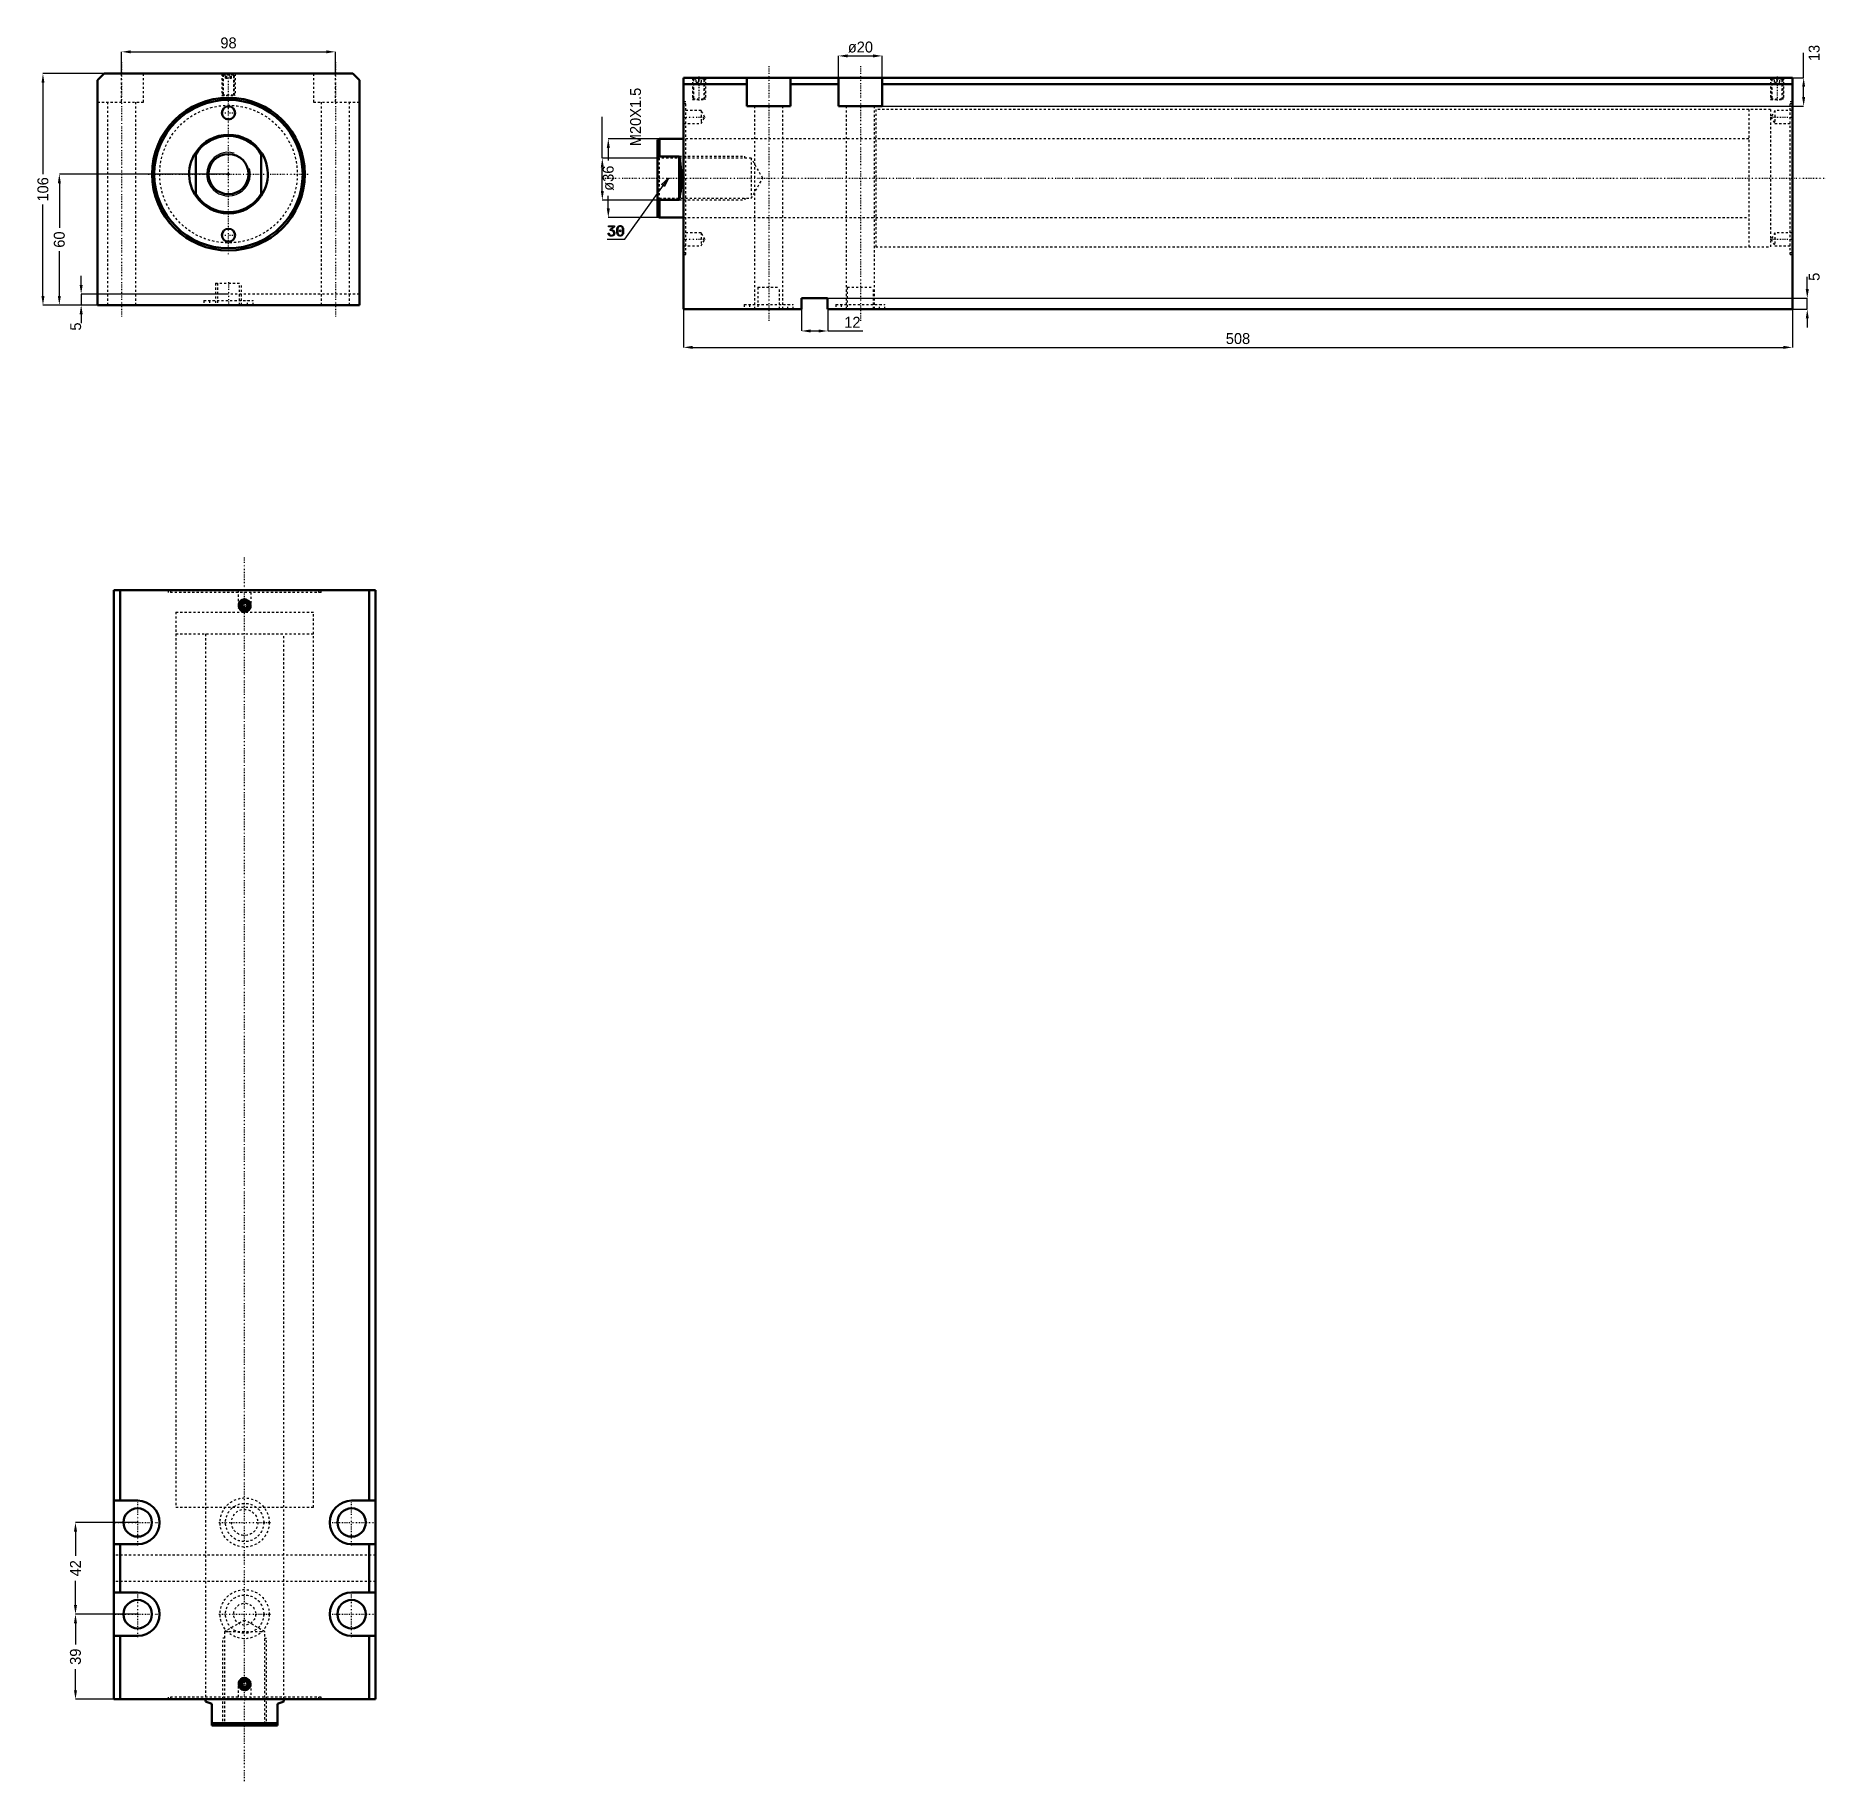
# Model space of a CAD drawing. Header units: millimetres. Extents: x -88 to 732, y -736 to 63.
import ezdxf

# ---------------------------------------------------------------- set-up
doc = ezdxf.new("R2010")
doc.units = ezdxf.units.MM
doc.linetypes.add('Center', pattern=[1.5, 0.45, -0.5, 0.05, -0.5])
doc.linetypes.add('Dashed', pattern=[2, 1, -1])
for name, color, linetype, lineweight in [('2d ConnectionPoints', 7, 'Continuous', 50), ('AM_0', 7, 'Continuous', 50), ('AM_5', 3, 'Continuous', 25), ('AM_7', 7, 'Center', 25), ('AM_9', 6, 'Dashed', 25)]:
    doc.layers.add(name, color=color, linetype=linetype, lineweight=lineweight)
doc.dimstyles.new('ISO-25', dxfattribs={"dimtxt": 2.5, "dimasz": 2.5, "dimexe": 1.25, "dimexo": 0.625, "dimtad": 1, "dimtxsty": 'Standard', "dimcen": 2.5, "dimadec": 0, "dimazin": 0, "dimtfac": 1, "dimtmove": 0, "dimatfit": 3, "dimfxl": 0, "dimarcsym": 0})

# ---------------------------------------------------------------- blocks, each defined once
blk = doc.blocks.new('1_JECX_MF_INLA_63_400_0_rod__0_in_JECX_MF_160_INLA_63_400_0__0')
at = {"layer": 'AM_0'}
for p, q in [((-15, -9.95), (-15, 9.95)), ((15, 9.95), (15, -9.95))]:
    blk.add_line(p, q, dxfattribs=at)
for points in [[(-15, 9.95), (-15.81, 8.6), (-16.5, 7.19), (-17.06, 5.73), (-17.5, 4.22), (-17.8, 2.68), (-17.97, 1.12), (-17.99, -0.45), (-17.89, -2.02), (-17.64, -3.57), (-17.26, -5.1), (-16.75, -6.58), (-16.12, -8.02), (-15.36, -9.39), (-15, -9.95)], [(15, -9.95), (15.81, -8.6), (16.5, -7.19), (17.06, -5.73), (17.5, -4.22), (17.8, -2.68), (17.97, -1.12), (17.99, 0.45), (17.89, 2.02), (17.64, 3.57), (17.26, 5.1), (16.75, 6.58), (16.12, 8.02), (15.36, 9.39), (15, 9.95)]]:
    blk.add_lwpolyline(points, dxfattribs=at)
blk.add_circle((0, 0), 9.19, dxfattribs=at)
for radius, start, end in [(18, 33.55731, 146.44269), (17.5, 31.00272, 148.99728), (17.5, 211.00272, 328.99728), (18, 213.55731, 326.44269)]:
    blk.add_arc((0, 0), radius, start, end, dxfattribs=at)
at = {"layer": 'AM_5'}
blk.add_arc((0, 0), 10, 75, 15, dxfattribs=at)
blk = doc.blocks.new('2_JECX_MF_EXLA_63_400_0_body__0_in_JECX_MF_160_INLA_63_400_0__0')
at = {"layer": 'AM_0'}
for p, q in [((-57, 46), (-60, 43)), ((-60, 43), (-60, -60)), ((57, 46), (-57, 46)), ((60, 43), (57, 46)), ((60, -60), (60, 43)), ((-60, -60), (60, -60))]:
    blk.add_line(p, q, dxfattribs=at)
for centre, radius in [((0, 0), 35), ((0, 0), 34), ((0, 28), 3), ((0, -28), 3)]:
    blk.add_circle(centre, radius, dxfattribs=at)
at = {"layer": 'AM_5', "linetype": 'Dashed'}
for p, q in [((-3, 46), (-3, 36)), ((3, 46), (3, 36))]:
    blk.add_line(p, q, dxfattribs=at)
at = {"layer": 'AM_7'}
for p, q in [((-49, 51.3), (-49, -65.3)), ((49, 51.3), (49, -65.3)), ((0, -36.75), (0, 46.5)), ((-3.15, 28), (3.15, 28)), ((-36.75, 0), (36.75, 0)), ((-3.15, -28), (3.15, -28)), ((0, -49.5), (0, -60.5))]:
    blk.add_line(p, q, dxfattribs=at)
at = {"layer": 'AM_9'}
for p, q in [((-49, 33), (-49, 46)), ((-39, 33), (-39, 46)), ((-3, 46), (-2.73, 45.73)), ((-2.73, 45.73), (-2.73, 36.27)), ((-2.73, 45.73), (2.73, 45.73)), ((-1.9, 46), (-2.4, 45.5)), ((-2.4, 45.5), (2.4, 45.5)), ((-2.4, 45.5), (-2.4, 36)), ((-1.44, 44), (-1.44, 46)), ((-1.44, 44), (1.44, 44)), ((-0.72, 44), (-0.72, 46)), ((0.72, 44), (0.72, 46)), ((1.44, 44), (1.44, 46)), ((2.4, 45.5), (1.9, 46)), ((2.4, 36), (2.4, 45.5)), ((2.73, 45.73), (3, 46)), ((2.73, 36.27), (2.73, 45.73)), ((39, 46), (39, 33)), ((49, 33), (49, 46)), ((-60, 33), (-39, 33)), ((-55.5, 33), (-55.5, -60)), ((-42.5, -60), (-42.5, 33)), ((-2.73, 36.27), (-3, 36)), ((-3, 36), (3, 36)), ((-2.73, 36.27), (2.73, 36.27)), ((3, 36), (2.73, 36.27)), ((39, 33), (60, 33)), ((42.5, 33), (42.5, -60)), ((55.5, -60), (55.5, 33)), ((60, -55), (-60, -55)), ((-6, -50), (6, -50)), ((-6, -50), (-6, -60)), ((-5, -50), (-5, -60)), ((5, -60), (5, -50)), ((6, -60), (6, -50)), ((-11.25, -57.9), (11.25, -57.9)), ((-11.25, -57.9), (-11.25, -60)), ((-8.75, -57.9), (-8.75, -60)), ((8.75, -60), (8.75, -57.9)), ((11.25, -60), (11.25, -57.9))]:
    blk.add_line(p, q, dxfattribs=at)
blk.add_circle((0, 0), 31.5, dxfattribs=at)
blk = doc.blocks.new('*D3')
at = {"layer": 'AM_5', "color": 0, "lineweight": -2}
for p, q in [((-49, 46), (-49, 56)), ((-44.83, 56), (44.83, 56)), ((49, 46), (49, 56))]:
    blk.add_line(p, q, dxfattribs=at)
at = {"layer": 'AM_5', "color": 0}
for points in [[(-44.83, 56.69), (-44.83, 55.31), (-49, 56)], [(44.83, 55.31), (44.83, 56.69), (49, 56)]]:
    blk.add_solid(points, dxfattribs=at)
at = {"layer": 'Defpoints', "color": 0}
for p in [(49, 56), (-49, 46), (49, 46)]:
    blk.add_point(p, dxfattribs=at)
at = {"layer": 'AM_5', "color": 0, "insert": (0, 60.05), "char_height": 5, "attachment_point": 5}
blk.add_mtext('98', dxfattribs=at)
blk = doc.blocks.new('*D4')
at = {"layer": 'AM_5', "color": 0, "lineweight": -2}
for p, q in [((-57, 46), (-85, 46)), ((-85, 41.83), (-85, -0.03)), ((-85, -55.83), (-85, -13.97)), ((-60, -60), (-85, -60))]:
    blk.add_line(p, q, dxfattribs=at)
at = {"layer": 'AM_5', "color": 0}
for points in [[(-84.31, 41.83), (-85.69, 41.83), (-85, 46)], [(-85.69, -55.83), (-84.31, -55.83), (-85, -60)]]:
    blk.add_solid(points, dxfattribs=at)
at = {"layer": 'Defpoints', "color": 0}
for p in [(-57, 46), (-85, -60), (-60, -60)]:
    blk.add_point(p, dxfattribs=at)
at = {"layer": 'AM_5', "color": 0, "insert": (-85, -7), "char_height": 5, "attachment_point": 5, "rotation": 90}
blk.add_mtext('106', dxfattribs=at)
blk = doc.blocks.new('*D5')
at = {"layer": 'AM_5', "color": 0, "lineweight": -2}
for p, q in [((0, 0), (-77.5, 0)), ((-77.5, -4.17), (-77.5, -24.69)), ((-77.5, -55.83), (-77.5, -35.31)), ((-60, -60), (-77.5, -60))]:
    blk.add_line(p, q, dxfattribs=at)
at = {"layer": 'AM_5', "color": 0}
for points in [[(-76.81, -4.17), (-78.19, -4.17), (-77.5, 0)], [(-78.19, -55.83), (-76.81, -55.83), (-77.5, -60)]]:
    blk.add_solid(points, dxfattribs=at)
at = {"layer": 'Defpoints', "color": 0}
for p in [(0, 0), (-77.5, -60), (-60, -60)]:
    blk.add_point(p, dxfattribs=at)
at = {"layer": 'AM_5', "color": 0, "insert": (-77.5, -30), "char_height": 5, "attachment_point": 5, "rotation": 90}
blk.add_mtext('60', dxfattribs=at)
blk = doc.blocks.new('*D6')
at = {"layer": 'AM_5', "color": 0, "lineweight": -2}
for p, q in [((-67.5, -50.83), (-67.5, -46.67)), ((0, -55), (-67.5, -55)), ((-67.5, -55), (-67.5, -60)), ((-60, -60), (-67.5, -60)), ((-67.5, -64.17), (-67.5, -68.33))]:
    blk.add_line(p, q, dxfattribs=at)
at = {"layer": 'AM_5', "color": 0}
for points in [[(-68.19, -50.83), (-66.81, -50.83), (-67.5, -55)], [(-66.81, -64.17), (-68.19, -64.17), (-67.5, -60)]]:
    blk.add_solid(points, dxfattribs=at)
at = {"layer": 'Defpoints', "color": 0}
for p in [(0, -55), (-67.5, -60), (-60, -60)]:
    blk.add_point(p, dxfattribs=at)
at = {"layer": 'AM_5', "color": 0, "insert": (-70, -69.83), "char_height": 5, "attachment_point": 5, "rotation": 90}
blk.add_mtext('5', dxfattribs=at)
blk = doc.blocks.new('1_JECX_MF_INLA_63_400_0_rod__0_in_JECX_MF_160_INLA_63_400_0__4')
at = {"layer": 'AM_0'}
for p, q in [((-18, 0), (-18, -1.03)), ((18, -1.03), (18, 0)), ((-15, -2), (-18, -1.03)), ((-15, -12), (-15, -2)), ((18, -1.03), (15, -2)), ((15, -2), (15, -12)), ((-15, -11), (15, -11)), ((-15, -12), (15, -12))]:
    blk.add_line(p, q, dxfattribs=at)
at = {"layer": 'AM_5', "linetype": 'Dashed'}
for p, q in [((-10, -12), (-10, 28)), ((-9.19, 28), (-10, 28)), ((9.19, 28), (10, 28)), ((10, -12), (10, 28))]:
    blk.add_line(p, q, dxfattribs=at)
at = {"layer": 'AM_7'}
blk.add_line((0, -37.5), (0, 523.5), dxfattribs=at)
at = {"layer": 'AM_9'}
for p, q in [((-31.5, 498), (31.5, 498)), ((-31.5, 498), (-31.5, 488)), ((31.5, 488), (31.5, 498)), ((-31.5, 488), (31.5, 488)), ((-18, 488), (-18, 0)), ((18, 0), (18, 488)), ((0, 36.3), (-9.19, 31)), ((9.19, 31), (0, 36.3)), ((-9.19, 31), (9.19, 31)), ((-9.19, 31), (-9.19, -11.19)), ((9.19, -11.19), (9.19, 31)), ((-9.19, -11.19), (-10, -12)), ((-9.19, -11.19), (9.19, -11.19)), ((10, -12), (9.19, -11.19))]:
    blk.add_line(p, q, dxfattribs=at)
blk = doc.blocks.new('2_JECX_MF_EXLA_63_400_0_body__0_in_JECX_MF_160_INLA_63_400_0__4')
at = {"layer": 'AM_0'}
for p, q in [((60, 508), (-60, 508)), ((-60, 508), (-60, 0)), ((-57, 508), (-57, 91)), ((-0.72, 502.25), (-1.44, 501)), ((-1.44, 501), (-0.72, 499.75)), ((0.72, 502.25), (-0.72, 502.25)), ((1.44, 501), (0.72, 502.25)), ((0.72, 499.75), (1.44, 501)), ((57, 508), (57, 91)), ((60, 508), (60, 0)), ((-0.72, 499.75), (0.72, 499.75)), ((-49, 91), (-60, 91)), ((60, 91), (49, 91)), ((-60, 71), (-49, 71)), ((-57, 71), (-57, 49)), ((49, 71), (60, 71)), ((57, 71), (57, 49)), ((-49, 49), (-60, 49)), ((60, 49), (49, 49)), ((-60, 29), (-49, 29)), ((-57, 29), (-57, 0)), ((49, 29), (60, 29)), ((57, 29), (57, 0)), ((-0.72, 8.25), (-1.44, 7)), ((0.72, 8.25), (-0.72, 8.25)), ((1.44, 7), (0.72, 8.25)), ((60, 0), (-60, 0)), ((-1.44, 7), (-0.72, 5.75)), ((-0.72, 5.75), (0.72, 5.75)), ((0.72, 5.75), (1.44, 7))]:
    blk.add_line(p, q, dxfattribs=at)
for centre, radius in [((0, 501), 2.73), ((0, 501), 2.4), ((0, 501), 1.9), ((-49, 81), 6.5), ((49, 81), 6.5), ((-49, 39), 6.5), ((49, 39), 6.5), ((0, 7), 2.73), ((0, 7), 2.4), ((0, 7), 1.9)]:
    blk.add_circle(centre, radius, dxfattribs=at)
for centre, start, end in [((-49, 81), 270, 90), ((49, 81), 90, 270), ((-49, 39), 270, 90), ((49, 39), 90, 270)]:
    blk.add_arc(centre, 10, start, end, dxfattribs=at)
at = {"layer": 'AM_5'}
for centre in [(0, 501), (0, 7)]:
    blk.add_arc(centre, 3, 75, 15, dxfattribs=at)
at = {"layer": 'AM_7'}
for p, q in [((-3.15, 501), (3.15, 501)), ((-49, 70.5), (-49, 91.5)), ((49, 70.5), (49, 91.5)), ((-59.5, 81), (-38.5, 81)), ((-11.81, 81), (11.81, 81)), ((38.5, 81), (59.5, 81)), ((-49, 28.5), (-49, 49.5)), ((49, 28.5), (49, 49.5)), ((-59.5, 39), (-38.5, 39)), ((-11.81, 39), (11.81, 39)), ((38.5, 39), (59.5, 39)), ((-3.15, 7), (3.15, 7))]:
    blk.add_line(p, q, dxfattribs=at)
at = {"layer": 'AM_9'}
for p, q in [((-35, 508), (-35, 507)), ((35, 507), (-35, 507)), ((-34, 508), (-34, 507)), ((-3, 508), (-3, 500)), ((3, 500), (3, 508)), ((34, 507), (34, 508)), ((35, 507), (35, 508)), ((-31.5, 498), (31.5, 498)), ((-31.5, 498), (-31.5, 88)), ((-3, 500), (0, 498.27)), ((-3, 500), (3, 500)), ((0, 498.27), (3, 500)), ((31.5, 88), (31.5, 498)), ((-31.5, 88), (31.5, 88)), ((-18, 88), (-18, 0)), ((18, 0), (18, 88)), ((60, 66), (-60, 66)), ((60, 54), (-60, 54)), ((0, 9.73), (-3, 8)), ((3, 8), (0, 9.73)), ((35, 1), (-35, 1)), ((-35, 1), (-35, 0)), ((-34, 1), (-34, 0)), ((-3, 8), (3, 8)), ((-3, 8), (-3, 0)), ((3, 0), (3, 8)), ((34, 0), (34, 1)), ((35, 0), (35, 1))]:
    blk.add_line(p, q, dxfattribs=at)
for centre, radius in [((0, 81), 11.25), ((0, 81), 8.75), ((0, 81), 6), ((0, 39), 11.25), ((0, 39), 8.75), ((0, 39), 5)]:
    blk.add_circle(centre, radius, dxfattribs=at)
blk = doc.blocks.new('*D12')
at = {"layer": 'AM_5', "color": 0, "lineweight": -2}
for p, q in [((-41.6, -617.61), (-70.1, -617.61)), ((-70.1, -621.78), (-70.1, -632.94)), ((-70.1, -655.44), (-70.1, -644.28)), ((-41.6, -659.61), (-70.1, -659.61))]:
    blk.add_line(p, q, dxfattribs=at)
at = {"layer": 'AM_5', "color": 0}
for points in [[(-70.79, -621.78), (-69.4, -621.78), (-70.1, -617.61)], [(-70.79, -655.44), (-69.4, -655.44), (-70.1, -659.61)]]:
    blk.add_solid(points, dxfattribs=at)
at = {"layer": 'Defpoints', "color": 0}
for p in [(-70.1, -617.61), (-41.6, -617.61), (-41.6, -659.61)]:
    blk.add_point(p, dxfattribs=at)
at = {"layer": 'AM_5', "color": 0, "insert": (-70.1, -638.61), "char_height": 5, "attachment_point": 5, "rotation": 90}
blk.add_mtext('42', dxfattribs=at)
blk = doc.blocks.new('*D13')
at = {"layer": 'AM_5', "color": 0, "lineweight": -2}
for p, q in [((-41.6, -659.61), (-70.1, -659.61)), ((-70.1, -663.78), (-70.1, -673.44)), ((-70.1, -694.44), (-70.1, -684.78)), ((-52.6, -698.61), (-70.1, -698.61))]:
    blk.add_line(p, q, dxfattribs=at)
at = {"layer": 'AM_5', "color": 0}
for points in [[(-70.79, -663.78), (-69.4, -663.78), (-70.1, -659.61)], [(-70.79, -694.44), (-69.4, -694.44), (-70.1, -698.61)]]:
    blk.add_solid(points, dxfattribs=at)
at = {"layer": 'Defpoints', "color": 0}
for p in [(-41.6, -659.61), (-70.1, -698.61), (-52.6, -698.61)]:
    blk.add_point(p, dxfattribs=at)
at = {"layer": 'AM_5', "color": 0, "insert": (-70.1, -679.11), "char_height": 5, "attachment_point": 5, "rotation": 90}
blk.add_mtext('39', dxfattribs=at)
blk = doc.blocks.new('1_JECX_MF_INLA_63_400_0_rod__0_in_JECX_MF_160_INLA_63_400_0__2')
at = {"layer": 'AM_0'}
for p, q in [((-11, 18), (-12, 17.5)), ((-12, 17.5), (-12, -17.5)), ((0, 18), (-11, 18)), ((-11, 18), (-11, 9.95)), ((-11, 9.95), (-12, 9.01)), ((-2, 9.95), (-11, 9.95)), ((-2, 9.95), (-2, -9.95)), ((-12, -9.01), (-11, -9.95)), ((-11, -9.95), (-2, -9.95)), ((-11, -9.95), (-11, -18)), ((-12, -17.5), (-11, -18)), ((-11, -18), (0, -18))]:
    blk.add_line(p, q, dxfattribs=at)
blk.add_lwpolyline([(-2, -9.95), (-1.74, -8.6), (-1.51, -7.19), (-1.33, -5.73), (-1.19, -4.22), (-1.09, -2.68), (-1.04, -1.12), (-1.03, 0.45), (-1.06, 2.02), (-1.14, 3.57), (-1.26, 5.1), (-1.43, 6.58), (-1.64, 8.02), (-1.88, 9.39), (-2, 9.95)], dxfattribs=at)
at = {"layer": 'AM_5', "linetype": 'Dashed'}
for p, q in [((-12, 10), (28, 10)), ((28, 9.19), (28, 10)), ((-12, -10), (28, -10)), ((28, -9.19), (28, -10))]:
    blk.add_line(p, q, dxfattribs=at)
at = {"layer": 'AM_7'}
blk.add_line((-37.5, 0), (523.5, 0), dxfattribs=at)
at = {"layer": 'AM_9'}
for p, q in [((498, 31.5), (488, 31.5)), ((488, 31.5), (488, -31.5)), ((498, 31.5), (498, -31.5)), ((488, 18), (0, 18)), ((-11.19, 9.19), (-12, 10)), ((31, 9.19), (-11.19, 9.19)), ((-11.19, 9.19), (-11.19, -9.19)), ((36.3, 0), (31, 9.19)), ((31, 9.19), (31, -9.19)), ((31, -9.19), (36.3, 0)), ((-12, -10), (-11.19, -9.19)), ((-11.19, -9.19), (31, -9.19)), ((0, -18), (488, -18)), ((488, -31.5), (498, -31.5))]:
    blk.add_line(p, q, dxfattribs=at)
blk = doc.blocks.new('2_JECX_MF_EXLA_63_400_0_body__0_in_JECX_MF_160_INLA_63_400_0__2')
at = {"layer": 'AM_0'}
for p, q in [((0, -60), (0, 46)), ((508, 46), (0, 46)), ((29, 43), (0, 43)), ((29, 33), (29, 46)), ((49, 33), (49, 46)), ((71, 43), (49, 43)), ((71, 33), (71, 46)), ((91, 33), (91, 46)), ((508, 43), (91, 43)), ((508, -60), (508, 46)), ((29, 33), (49, 33)), ((71, 33), (91, 33)), ((66, -55), (54, -55)), ((54, -55), (54, -60)), ((66, -60), (66, -55)), ((54, -60), (0, -60)), ((508, -60), (66, -60))]:
    blk.add_line(p, q, dxfattribs=at)
at = {"layer": 'AM_5', "linetype": 'Dashed'}
for p, q in [((4, 46), (4, 36)), ((10, 46), (10, 36)), ((498, 46), (498, 36)), ((504, 46), (504, 36))]:
    blk.add_line(p, q, dxfattribs=at)
at = {"layer": 'AM_7'}
for p, q in [((39, 51.3), (39, -65.3)), ((81, 51.3), (81, -65.3)), ((7, 46.5), (7, 35.5)), ((501, 46.5), (501, 35.5)), ((-0.49, 28), (10.22, 28)), ((497.78, 28), (508.49, 28)), ((-0.49, -28), (10.22, -28)), ((497.78, -28), (508.49, -28))]:
    blk.add_line(p, q, dxfattribs=at)
at = {"layer": 'AM_9'}
for p, q in [((4, 46), (4.27, 45.73)), ((4.27, 45.73), (4.27, 36.27)), ((4.27, 45.73), (9.73, 45.73)), ((5.1, 46), (4.6, 45.5)), ((4.6, 45.5), (9.4, 45.5)), ((4.6, 45.5), (4.6, 36)), ((5.75, 44), (5.75, 46)), ((5.75, 44), (8.25, 44)), ((7, 44), (7, 46)), ((8.25, 44), (8.25, 46)), ((9.4, 45.5), (8.9, 46)), ((9.4, 36), (9.4, 45.5)), ((9.73, 45.73), (10, 46)), ((9.73, 36.27), (9.73, 45.73)), ((498, 46), (498.27, 45.73)), ((498.27, 45.73), (498.27, 36.27)), ((498.27, 45.73), (503.73, 45.73)), ((499.1, 46), (498.6, 45.5)), ((498.6, 45.5), (503.4, 45.5)), ((498.6, 45.5), (498.6, 36)), ((499.75, 44), (499.75, 46)), ((499.75, 44), (502.25, 44)), ((501, 44), (501, 46)), ((502.25, 44), (502.25, 46)), ((503.4, 45.5), (502.9, 46)), ((503.4, 36), (503.4, 45.5)), ((503.73, 45.73), (504, 46)), ((503.73, 36.27), (503.73, 45.73)), ((1, 35), (0, 35)), ((1, 34), (0, 34)), ((1, -35), (1, 35)), ((4.27, 36.27), (4, 36)), ((4, 36), (10, 36)), ((4.27, 36.27), (9.73, 36.27)), ((10, 36), (9.73, 36.27)), ((32.5, 33), (32.5, -60)), ((45.5, -60), (45.5, 33)), ((74.5, 33), (74.5, -60)), ((87.5, -60), (87.5, 33)), ((498.27, 36.27), (498, 36)), ((498, 36), (504, 36)), ((498.27, 36.27), (503.73, 36.27)), ((504, 36), (503.73, 36.27)), ((507, -35), (507, 35)), ((508, 35), (507, 35)), ((508, 34), (507, 34)), ((8, 31), (0, 31)), ((0, 25), (8, 25)), ((9.73, 28), (8, 31)), ((8, 31), (8, 25)), ((8, 25), (9.73, 28)), ((498, 31.5), (88, 31.5)), ((88, 31.5), (88, -31.5)), ((498, 31.5), (498, -31.5)), ((500, 31), (498.27, 28)), ((498.27, 28), (500, 25)), ((508, 31), (500, 31)), ((500, 31), (500, 25)), ((500, 25), (508, 25)), ((88, 18), (0, 18)), ((0, -18), (88, -18)), ((8, -25), (0, -25)), ((0, -31), (8, -31)), ((9.73, -28), (8, -25)), ((8, -25), (8, -31)), ((8, -31), (9.73, -28)), ((88, -31.5), (498, -31.5)), ((500, -25), (498.27, -28)), ((498.27, -28), (500, -31)), ((508, -25), (500, -25)), ((500, -25), (500, -31)), ((500, -31), (508, -31)), ((0, -34), (1, -34)), ((0, -35), (1, -35)), ((507, -34), (508, -34)), ((507, -35), (508, -35)), ((34, -50), (44, -50)), ((34, -50), (34, -60)), ((44, -60), (44, -50)), ((75, -50), (87, -50)), ((75, -50), (75, -60)), ((87, -60), (87, -50)), ((27.75, -57.9), (50.25, -57.9)), ((27.75, -57.9), (27.75, -60)), ((30.25, -57.9), (30.25, -60)), ((47.75, -60), (47.75, -57.9)), ((50.25, -60), (50.25, -57.9)), ((69.75, -57.9), (92.25, -57.9)), ((69.75, -57.9), (69.75, -60)), ((72.25, -57.9), (72.25, -60)), ((89.75, -60), (89.75, -57.9)), ((92.25, -60), (92.25, -57.9))]:
    blk.add_line(p, q, dxfattribs=at)
blk = doc.blocks.new('*D24')
at = {"layer": 'AM_5', "color": 0, "lineweight": -2}
for p, q in [((279.53, 44.13), (279.53, 54.13)), ((283.69, 54.13), (295.36, 54.13)), ((299.53, 44.13), (299.53, 54.13))]:
    blk.add_line(p, q, dxfattribs=at)
at = {"layer": 'AM_5', "color": 0}
for points in [[(283.69, 54.83), (283.69, 53.44), (279.53, 54.13)], [(295.36, 54.83), (295.36, 53.44), (299.53, 54.13)]]:
    blk.add_solid(points, dxfattribs=at)
at = {"layer": 'Defpoints', "color": 0}
for p in [(299.53, 54.13), (279.53, 44.13), (299.53, 44.13)]:
    blk.add_point(p, dxfattribs=at)
at = {"layer": 'AM_5', "color": 0, "insert": (289.53, 58.13), "char_height": 5, "attachment_point": 5}
blk.add_mtext('ø20', dxfattribs=at)
blk = doc.blocks.new('*D25')
at = {"layer": 'AM_5', "color": 0, "lineweight": -2}
for p, q in [((721.69, 44.13), (721.69, 55.47)), ((299.53, 44.13), (721.69, 44.13)), ((721.69, 35.3), (721.69, 39.97)), ((299.53, 31.13), (721.69, 31.13))]:
    blk.add_line(p, q, dxfattribs=at)
at = {"layer": 'AM_5', "color": 0}
for points in [[(721, 39.97), (722.39, 39.97), (721.69, 44.13)], [(721, 35.3), (722.39, 35.3), (721.69, 31.13)]]:
    blk.add_solid(points, dxfattribs=at)
at = {"layer": 'Defpoints', "color": 0}
for p in [(299.53, 44.13), (721.69, 44.13), (299.53, 31.13)]:
    blk.add_point(p, dxfattribs=at)
at = {"layer": 'AM_5', "color": 0, "insert": (726.53, 55.47), "char_height": 5, "attachment_point": 5, "rotation": 90}
blk.add_mtext('13', dxfattribs=at)
blk = doc.blocks.new('*D26')
at = {"layer": 'AM_5', "color": 0, "lineweight": -2}
for p, q in [((208.53, -61.87), (208.53, -79.37)), ((716.53, -61.87), (716.53, -79.37)), ((212.69, -79.37), (712.36, -79.37))]:
    blk.add_line(p, q, dxfattribs=at)
at = {"layer": 'AM_5', "color": 0}
for points in [[(212.69, -78.67), (212.69, -80.06), (208.53, -79.37)], [(712.36, -78.67), (712.36, -80.06), (716.53, -79.37)]]:
    blk.add_solid(points, dxfattribs=at)
at = {"layer": 'Defpoints', "color": 0}
for p in [(208.53, -61.87), (716.53, -61.87), (716.53, -79.37)]:
    blk.add_point(p, dxfattribs=at)
at = {"layer": 'AM_5', "color": 0, "insert": (462.53, -75.37), "char_height": 5, "attachment_point": 5}
blk.add_mtext('508', dxfattribs=at)
blk = doc.blocks.new('*D27')
at = {"layer": 'AM_5', "color": 0, "lineweight": -2}
for p, q in [((197.53, 16.13), (174.03, 16.13)), ((174.03, 11.97), (174.03, 6.3)), ((174.03, -15.7), (174.03, -10.03)), ((197.53, -19.87), (174.03, -19.87))]:
    blk.add_line(p, q, dxfattribs=at)
at = {"layer": 'AM_5', "color": 0}
for points in [[(173.33, 11.97), (174.72, 11.97), (174.03, 16.13)], [(173.33, -15.7), (174.72, -15.7), (174.03, -19.87)]]:
    blk.add_solid(points, dxfattribs=at)
at = {"layer": 'Defpoints', "color": 0}
for p in [(174.03, 16.13), (197.53, 16.13), (197.53, -19.87)]:
    blk.add_point(p, dxfattribs=at)
at = {"layer": 'AM_5', "color": 0, "insert": (174.03, -1.87), "char_height": 5, "attachment_point": 5, "rotation": 90}
blk.add_mtext('ø36', dxfattribs=at)
blk = doc.blocks.new('*D28')
at = {"layer": 'AM_5', "color": 0, "lineweight": -2}
for p, q in [((262.53, -56.87), (262.53, -71.87)), ((274.53, -61.87), (274.53, -71.87)), ((266.69, -71.87), (270.36, -71.87)), ((274.53, -71.87), (290.69, -71.87))]:
    blk.add_line(p, q, dxfattribs=at)
at = {"layer": 'AM_5', "color": 0}
for points in [[(266.69, -71.17), (266.69, -72.56), (262.53, -71.87)], [(270.36, -71.17), (270.36, -72.56), (274.53, -71.87)]]:
    blk.add_solid(points, dxfattribs=at)
at = {"layer": 'Defpoints', "color": 0}
for p in [(262.53, -56.87), (274.53, -61.87), (274.53, -71.87)]:
    blk.add_point(p, dxfattribs=at)
at = {"layer": 'AM_5', "color": 0, "insert": (285.86, -67.87), "char_height": 5, "attachment_point": 5}
blk.add_mtext('12', dxfattribs=at)
blk = doc.blocks.new('*D29')
at = {"layer": 'AM_5', "color": 0, "lineweight": -2}
for p, q in [((723.36, -52.7), (723.36, -47.03)), ((262.53, -56.87), (723.36, -56.87)), ((723.36, -61.87), (723.36, -56.87)), ((274.53, -61.87), (723.36, -61.87)), ((723.36, -66.03), (723.36, -70.2))]:
    blk.add_line(p, q, dxfattribs=at)
at = {"layer": 'AM_5', "color": 0}
for points in [[(722.67, -52.7), (724.05, -52.7), (723.36, -56.87)], [(722.67, -66.03), (724.05, -66.03), (723.36, -61.87)]]:
    blk.add_solid(points, dxfattribs=at)
at = {"layer": 'Defpoints', "color": 0}
for p in [(262.53, -56.87), (274.53, -61.87), (723.36, -61.87)]:
    blk.add_point(p, dxfattribs=at)
at = {"layer": 'AM_5', "color": 0, "insert": (726.53, -47.03), "char_height": 5, "attachment_point": 5, "rotation": 90}
blk.add_mtext('5', dxfattribs=at)
blk = doc.blocks.new('*D30')
at = {"layer": 'AM_5', "color": 0, "lineweight": -2}
for p, q in [((171.28, 7.32), (171.28, 26.16)), ((197.34, 7.32), (171.28, 7.32)), ((171.28, -7.7), (171.28, 3.16)), ((196.53, -11.87), (171.28, -11.87))]:
    blk.add_line(p, q, dxfattribs=at)
at = {"layer": 'AM_5', "color": 0}
for points in [[(170.58, 3.16), (171.97, 3.16), (171.28, 7.32)], [(170.58, -7.7), (171.97, -7.7), (171.28, -11.87)]]:
    blk.add_solid(points, dxfattribs=at)
at = {"layer": 'Defpoints', "color": 0}
for p in [(197.34, 7.32), (171.28, -11.87), (196.53, -11.87)]:
    blk.add_point(p, dxfattribs=at)
at = {"layer": 'AM_5', "color": 0, "insert": (186.53, 26.16), "char_height": 5, "attachment_point": 5, "rotation": 90}
blk.add_mtext('M20X1.5', dxfattribs=at)

msp = doc.modelspace()

# ---------------------------------------------------------------- linework, layer by layer
at = {"layer": '2d ConnectionPoints'}
for p in [(0, 0), (208.527, -1.865), (7.403, -698.611)]:
    msp.add_point(p, dxfattribs=at)
at = {"layer": 'AM_5'}
for p, q in [((181.527, -29.865), (201.527, -1.865)), ((173.527, -29.865), (181.527, -29.865))]:
    msp.add_line(p, q, dxfattribs=at)
for points in [[(201.527, -1.865), (199.783, -5.74), (198.427, -4.772), (201.527, -1.865)], [(174.459, -27.059), (174.459, -27.059), (174.465, -27.169), (174.494, -27.324), (174.494, -27.324), (174.548, -27.466), (174.598, -27.553), (174.598, -27.553), (174.657, -27.634), (174.759, -27.74), (174.759, -27.74), (174.878, -27.829), (174.966, -27.878), (174.966, -27.878), (175.06, -27.919), (175.205, -27.963), (175.205, -27.963), (175.356, -27.987), (175.46, -27.992), (175.46, -27.992), (175.571, -27.987), (175.731, -27.963), (175.731, -27.963), (175.885, -27.918), (175.984, -27.876), (175.984, -27.876), (176.077, -27.826), (176.203, -27.737), (176.203, -27.737), (176.311, -27.629), (176.374, -27.548), (176.374, -27.548), (176.426, -27.46), (176.483, -27.319), (176.483, -27.319), (176.514, -27.167), (176.52, -27.059), (176.52, -27.059), (176.512, -26.905), (176.469, -26.693), (176.469, -26.693), (176.389, -26.503), (176.315, -26.388), (176.315, -26.388), (176.227, -26.283), (176.073, -26.147), (176.073, -26.147), (175.891, -26.036), (175.755, -25.975), (175.755, -25.975), (175.608, -25.925), (175.375, -25.872), (175.375, -25.872), (175.124, -25.843), (174.947, -25.837), (174.947, -25.382), (176.266, -24.088), (174.063, -24.088), (174.063, -23.653), (176.884, -23.653), (176.884, -24.108), (175.535, -25.44), (175.535, -25.44), (175.83, -25.508), (176.204, -25.655), (176.204, -25.655), (176.499, -25.856), (176.652, -26.021), (176.652, -26.021), (176.773, -26.203), (176.904, -26.5), (176.904, -26.5), (176.975, -26.826), (176.988, -27.059), (176.988, -27.059), (176.979, -27.227), (176.931, -27.462), (176.931, -27.462), (176.842, -27.675), (176.76, -27.805), (176.76, -27.805), (176.664, -27.924), (176.5, -28.08), (176.5, -28.08), (176.312, -28.208), (176.174, -28.278), (176.174, -28.278), (176.029, -28.335), (175.806, -28.397), (175.806, -28.397), (175.577, -28.431), (175.421, -28.437), (175.421, -28.437), (175.27, -28.431), (175.051, -28.398), (175.051, -28.398), (174.84, -28.336), (174.705, -28.279), (174.705, -28.279), (174.577, -28.21), (174.404, -28.083), (174.404, -28.083), (174.255, -27.928), (174.169, -27.81), (174.169, -27.81), (174.095, -27.68), (174.016, -27.466), (174.016, -27.466), (173.974, -27.229), (173.965, -27.059), (174.459, -27.059)], [(179.473, -28.43), (179.473, -28.43), (179.228, -28.419), (178.906, -28.356), (178.906, -28.356), (178.637, -28.239), (178.489, -28.131), (178.489, -28.131), (178.361, -28.003), (178.203, -27.777), (178.203, -27.777), (178.085, -27.511), (178.029, -27.311), (178.029, -27.311), (177.986, -27.091), (177.94, -26.721), (177.94, -26.721), (177.915, -26.301), (177.91, -25.993), (177.91, -25.993), (177.915, -25.693), (177.94, -25.281), (177.94, -25.281), (177.987, -24.917), (178.03, -24.699), (178.03, -24.699), (178.088, -24.502), (178.206, -24.238), (178.206, -24.238), (178.365, -24.013), (178.494, -23.885), (178.494, -23.885), (178.643, -23.778), (178.91, -23.662), (178.91, -23.662), (179.23, -23.6), (179.473, -23.588), (179.473, -23.588), (179.718, -23.6), (180.039, -23.662), (180.039, -23.662), (180.308, -23.778), (180.457, -23.885), (180.457, -23.885), (180.585, -24.013), (180.744, -24.237), (180.744, -24.237), (180.864, -24.501), (180.921, -24.698), (180.921, -24.698), (180.965, -24.915), (181.013, -25.279), (181.013, -25.279), (181.038, -25.692), (181.043, -25.993), (181.043, -25.993), (181.038, -26.296), (181.012, -26.712), (181.012, -26.712), (180.962, -27.082), (180.916, -27.303), (180.916, -27.303), (180.857, -27.504), (180.735, -27.773), (180.735, -27.773), (180.574, -28.001), (180.445, -28.13), (180.445, -28.13), (180.296, -28.238), (180.03, -28.355), (180.03, -28.355), (179.713, -28.418), (179.473, -28.43)], [(179.473, -28.001), (179.473, -28.001), (179.645, -27.991), (179.87, -27.936), (179.87, -27.936), (180.059, -27.835), (180.164, -27.741), (180.164, -27.741), (180.255, -27.631), (180.366, -27.438), (180.366, -27.438), (180.45, -27.215), (180.489, -27.049), (180.489, -27.049), (180.519, -26.869), (180.551, -26.569), (180.551, -26.569), (180.569, -26.235), (180.572, -25.993), (180.572, -25.993), (180.569, -25.737), (180.554, -25.391), (180.554, -25.391), (180.525, -25.09), (180.499, -24.916), (180.499, -24.916), (180.463, -24.758), (180.384, -24.547), (180.384, -24.547), (180.276, -24.367), (180.187, -24.264), (180.187, -24.264), (180.082, -24.177), (179.889, -24.084), (179.889, -24.084), (179.654, -24.033), (179.473, -24.023), (179.473, -24.023), (179.294, -24.033), (179.061, -24.084), (179.061, -24.084), (178.869, -24.177), (178.765, -24.264), (178.765, -24.264), (178.677, -24.367), (178.569, -24.547), (178.569, -24.547), (178.49, -24.758), (178.455, -24.916), (178.455, -24.916), (178.428, -25.09), (178.4, -25.391), (178.4, -25.391), (178.384, -25.737), (178.381, -25.993), (178.381, -25.993), (178.385, -26.237), (178.401, -26.573), (178.401, -26.573), (178.432, -26.873), (178.461, -27.052), (178.461, -27.052), (178.499, -27.217), (178.581, -27.439), (178.581, -27.439), (178.691, -27.631), (178.781, -27.741), (178.781, -27.741), (178.886, -27.835), (179.075, -27.936), (179.075, -27.936), (179.301, -27.991), (179.473, -28.001)], [(179.038, -25.993), (179.473, -25.505), (179.909, -25.993), (179.473, -26.435), (179.038, -25.993)]]:
    msp.add_lwpolyline(points, dxfattribs=at)

# ---------------------------------------------------------------- block references
for name, p in [('2_JECX_MF_EXLA_63_400_0_body__0_in_JECX_MF_160_INLA_63_400_0__0', (0, 0)), ('2_JECX_MF_EXLA_63_400_0_body__0_in_JECX_MF_160_INLA_63_400_0__2', (208.527, -1.865)), ('1_JECX_MF_INLA_63_400_0_rod__0_in_JECX_MF_160_INLA_63_400_0__2', (208.527, -1.865)), ('1_JECX_MF_INLA_63_400_0_rod__0_in_JECX_MF_160_INLA_63_400_0__0', (0, 0)), ('1_JECX_MF_INLA_63_400_0_rod__0_in_JECX_MF_160_INLA_63_400_0__4', (7.403, -698.611)), ('2_JECX_MF_EXLA_63_400_0_body__0_in_JECX_MF_160_INLA_63_400_0__4', (7.403, -698.611))]:
    msp.add_blockref(name, p)

# ---------------------------------------------------------------- dimensions: what is measured, and where the dimension line sits
for base, p1, p2, text, picture, middle in [((49, 56), (-49, 46), (49, 46), '98', '*D3', (0, 56)), ((299.527, 54.135), (279.527, 44.135), (299.527, 44.135), 'ø20', '*D24', (289.527, 54.135)), ((274.527, -71.865), (262.527, -56.865), (274.527, -61.865), '12', '*D28', (285.86, -71.865)), ((716.527, -79.365), (208.527, -61.865), (716.527, -61.865), '508', '*D26', (462.527, -79.365))]:
    dim = msp.add_linear_dim(base=base, p1=p1, p2=p2, text=text, dimstyle='ISO-25', override={"dimtxt": 5, "dimasz": 4.166667, "dimexe": 0, "dimexo": 0, "dimgap": 1.5}, dxfattribs=at)
    dim.commit()
    dim.dimension.update_dxf_attribs({"geometry": picture, "text_midpoint": middle, "dimtype": 160})
for base, p1, p2, text, picture, middle in [((721.693, 44.135), (299.527, 31.135), (299.527, 44.135), '13', '*D25', (726.527, 55.468)), ((-85, -60), (-57, 46), (-60, -60), '106', '*D4', (-85, -7)), ((171.277, -11.865), (197.339, 7.323), (196.527, -11.865), 'M20X1.5', '*D30', (186.527, 26.156)), ((174.027, 16.135), (197.527, -19.865), (197.527, 16.135), 'ø36', '*D27', (174.027, -1.865)), ((-77.5, -60), (0, 0), (-60, -60), '60', '*D5', (-77.5, -30)), ((-67.5, -60), (0, -55), (-60, -60), '5', '*D6', (-70, -69.833)), ((723.36, -61.865), (262.527, -56.865), (274.527, -61.865), '5', '*D29', (726.527, -47.032)), ((-70.097, -617.611), (-41.597, -659.611), (-41.597, -617.611), '42', '*D12', (-70.097, -638.611)), ((-70.097, -698.611), (-41.597, -659.611), (-52.597, -698.611), '39', '*D13', (-70.097, -679.111))]:
    dim = msp.add_linear_dim(base=base, p1=p1, p2=p2, angle=90, text=text, dimstyle='ISO-25', override={"dimtxt": 5, "dimasz": 4.166667, "dimexe": 0, "dimexo": 0, "dimgap": 1.5}, dxfattribs=at)
    dim.commit()
    dim.dimension.update_dxf_attribs({"geometry": picture, "text_midpoint": middle, "dimtype": 160, "text_rotation": 90})

doc.saveas('drawing.dxf')
